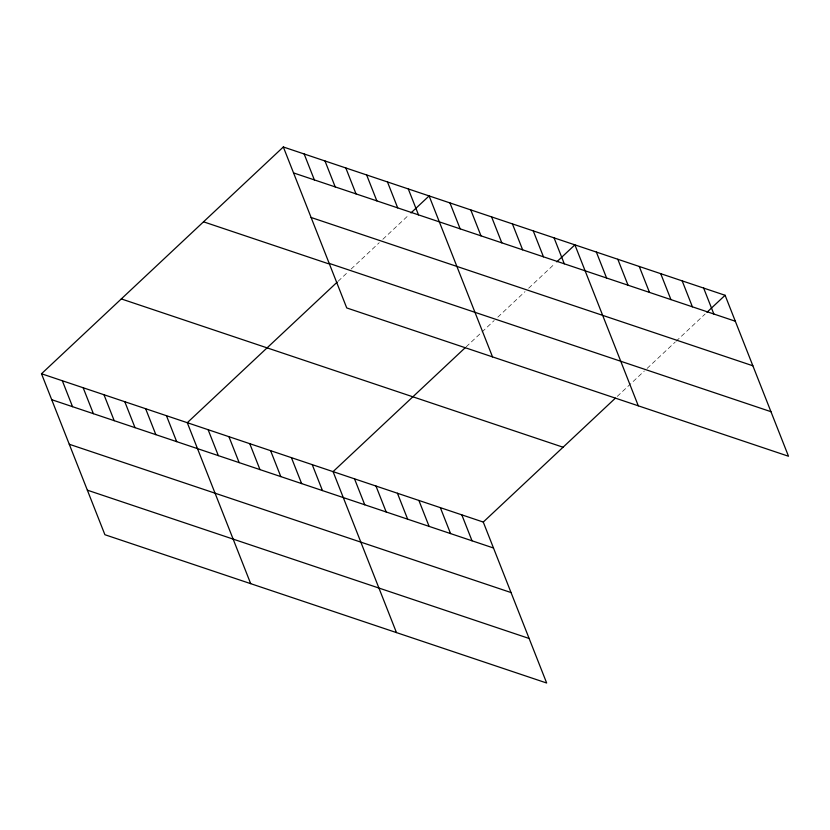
<?xml version="1.0" encoding="UTF-8"?>
<svg xmlns="http://www.w3.org/2000/svg" width="830" height="830" viewBox="0 0 830 830"><rect width="100%" height="100%" fill="white"/><g stroke="black" fill="none" stroke-linecap="round" stroke-linejoin="round"><path stroke-width="0.62" stroke-dasharray="4.15 3.11" d="M338.101 281.266L348.372 271.628M351.121 269.055L379.237 242.692M382.858 239.289L409.159 214.628M466.128 346.857L481.078 332.84M482.012 331.959L494.161 320.567M497.813 317.143L525.017 291.631M528.648 288.228L554.948 263.567M617.261 396.398L644.36 370.989M647.11 368.416L675.215 342.053M676.128 341.203L705.147 313.989"/><path stroke-width="1.25" d="M41.5 373.759L483.268 522.06L546.669 683.017L104.902 534.717L41.5 373.759L283.331 146.983L725.098 295.283L788.5 456.241L346.733 307.94L283.331 146.983M337.167 282.148L187.279 422.698L250.691 583.656M410.975 212.926L429.11 195.922L492.522 356.879M465.194 347.729L333.069 471.637L396.47 632.595M556.754 261.865L574.9 244.86L638.301 405.818M483.268 522.06L615.393 398.151M706.963 312.288L725.098 295.283M293.55 172.92L735.318 321.22M311.105 217.481L752.862 365.781M329.178 263.38L770.946 411.68M203.526 221.818L328.483 263.764M121.305 298.925L563.072 447.225M51.719 399.697L493.487 547.997M69.274 444.258L511.031 592.558M87.358 490.167L529.115 638.467M703.643 288.072L713.852 314.02M682.177 280.872L692.396 306.81M660.722 273.672L670.941 299.609M639.266 266.471L649.485 292.409M617.811 259.261L628.03 285.209M596.355 252.061L606.574 277.998M554.067 237.868L564.286 263.805M533.244 230.875L543.463 256.812M512.421 223.882L522.641 249.82M491.588 216.889L501.808 242.837M470.766 209.897L480.985 235.845M449.943 202.914L460.162 228.852M408.287 188.929L418.507 214.866M387.465 181.936L397.684 207.874M366.632 174.943L376.851 200.881M345.809 167.951L356.029 193.898M324.987 160.958L335.206 186.906M461.812 514.859L472.031 540.797M304.154 153.975L314.373 179.913M440.346 507.649L450.565 533.597M418.891 500.449L429.11 526.386M397.435 493.248L407.655 519.186M375.98 486.048L386.199 511.986M354.524 478.837L364.744 504.785M312.236 464.644L322.455 490.582M291.413 457.652L301.632 483.6M270.59 450.659L280.81 476.607M249.757 443.677L259.977 469.614M228.935 436.684L239.154 462.621M208.112 429.691L218.332 455.629M166.457 415.706L176.676 441.643M145.634 408.713L155.853 434.661M124.801 401.72L135.02 427.668M103.978 394.738L114.198 420.675M83.156 387.745L93.375 413.682M62.323 380.752L72.542 406.69"/></g></svg>
